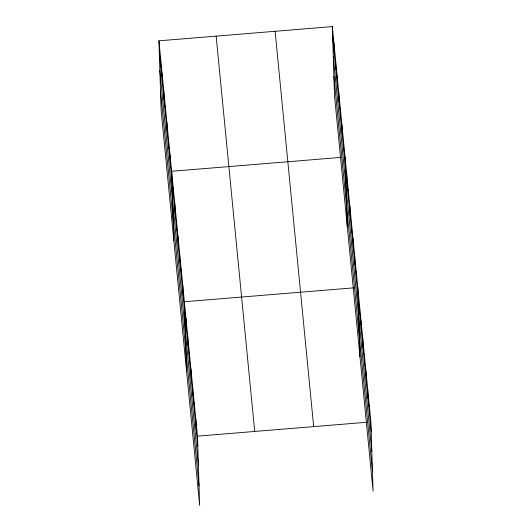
<?xml version="1.0" encoding="UTF-8"?>
<svg xmlns="http://www.w3.org/2000/svg" width="532" height="532" viewBox="0 0 532 532"><rect width="100%" height="100%" fill="white"/><g stroke="black" fill="none" stroke-linecap="round" stroke-linejoin="round"><path stroke-width="0.8" d="M158.922 40.818L197.485 436.14L199.66 505.4L161.096 110.077L158.922 40.818L332.34 26.6L370.904 421.923L373.078 491.182L334.515 95.86L332.34 26.6M341.092 157.386L171.643 171.277L173.824 240.531M353.82 287.839L184.371 301.73L186.546 370.99M197.485 436.14L366.927 422.248M332.653 36.661L371.223 431.984M333.271 56.193L371.835 451.515M333.903 76.322L372.467 471.645M275.111 31.295L313.674 426.617M216.145 36.129L254.715 431.452M159.234 50.879L197.798 446.202M159.846 70.41L198.416 465.739M160.484 90.54L199.048 485.862M369.268 405.125L369.58 415.179M367.625 388.32L367.945 398.382M365.989 371.522L366.302 381.577M364.347 354.718L364.666 364.779M362.711 337.92L363.024 347.975M361.068 321.115L361.388 331.177M359.433 304.317L359.745 314.372M357.79 287.513L359.971 356.773M356.201 271.207L356.52 281.268M354.611 254.901L354.924 264.956M353.022 238.595L353.334 248.65M351.426 222.283L351.745 232.344M349.837 205.977L350.156 216.039M348.247 189.671L348.566 199.733M346.658 173.365L346.97 183.42M345.069 157.06L347.243 226.313M343.473 140.747L343.792 150.809M341.883 124.441L342.202 134.503M340.294 108.136L340.606 118.197M338.704 91.83L339.017 101.885M337.108 75.524L337.428 85.579M335.519 59.212L335.838 69.273M333.93 42.906L334.249 52.967M195.843 419.342L196.162 429.397M194.207 402.538L194.519 412.599M192.564 385.74L192.883 395.795M190.928 368.935L191.247 378.997M189.292 352.137L189.605 362.192M187.65 335.333L187.969 345.394M186.014 318.535L186.326 328.59M182.782 285.425L183.094 295.486M181.193 269.119L181.505 279.174M179.597 252.813L179.916 262.868M178.007 236.501L178.326 246.562M176.418 220.195L176.737 230.256M174.828 203.889L175.141 213.95M173.239 187.583L173.552 197.638M170.054 154.965L170.373 165.026M168.464 138.659L168.777 148.721M166.875 122.353L167.188 132.415M165.279 106.048L165.598 116.102M163.69 89.742L164.009 99.797M162.1 73.429L162.42 83.491M160.511 57.124L160.824 67.185"/></g></svg>
